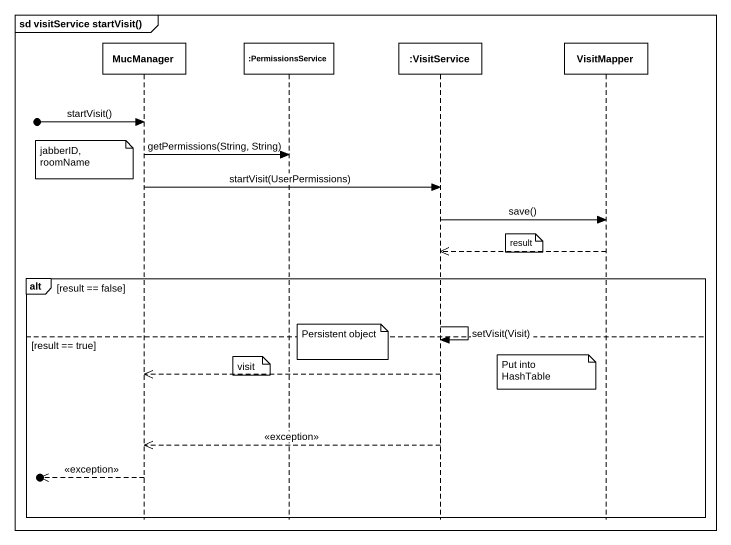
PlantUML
@startuml
mainframe sd visitService startVisit()
hide footbox
participant MucManager
participant ":PermissionsService" as PermissionsService
participant ":VisitService" as VisitService
participant VisitMapper

[o-> MucManager : startVisit()
MucManager -> PermissionsService : getPermissions(String, String)
note left of MucManager : jabberID, roomName
MucManager -> VisitService : startVisit(UserPermissions)
VisitService -> VisitMapper : save()
note left of VisitMapper : result
VisitMapper -->> VisitService
alt result == false
  VisitService -> VisitService : setVisit(Visit)
else result == true
  note right of PermissionsService : Persistent object
  note left of PermissionsService : visit
  note left of VisitMapper : Put into HashTable
  VisitService -->> MucManager
  VisitService -->> MucManager : <<exception>>
  [o<<-- MucManager : <<exception>>
end
@enduml
